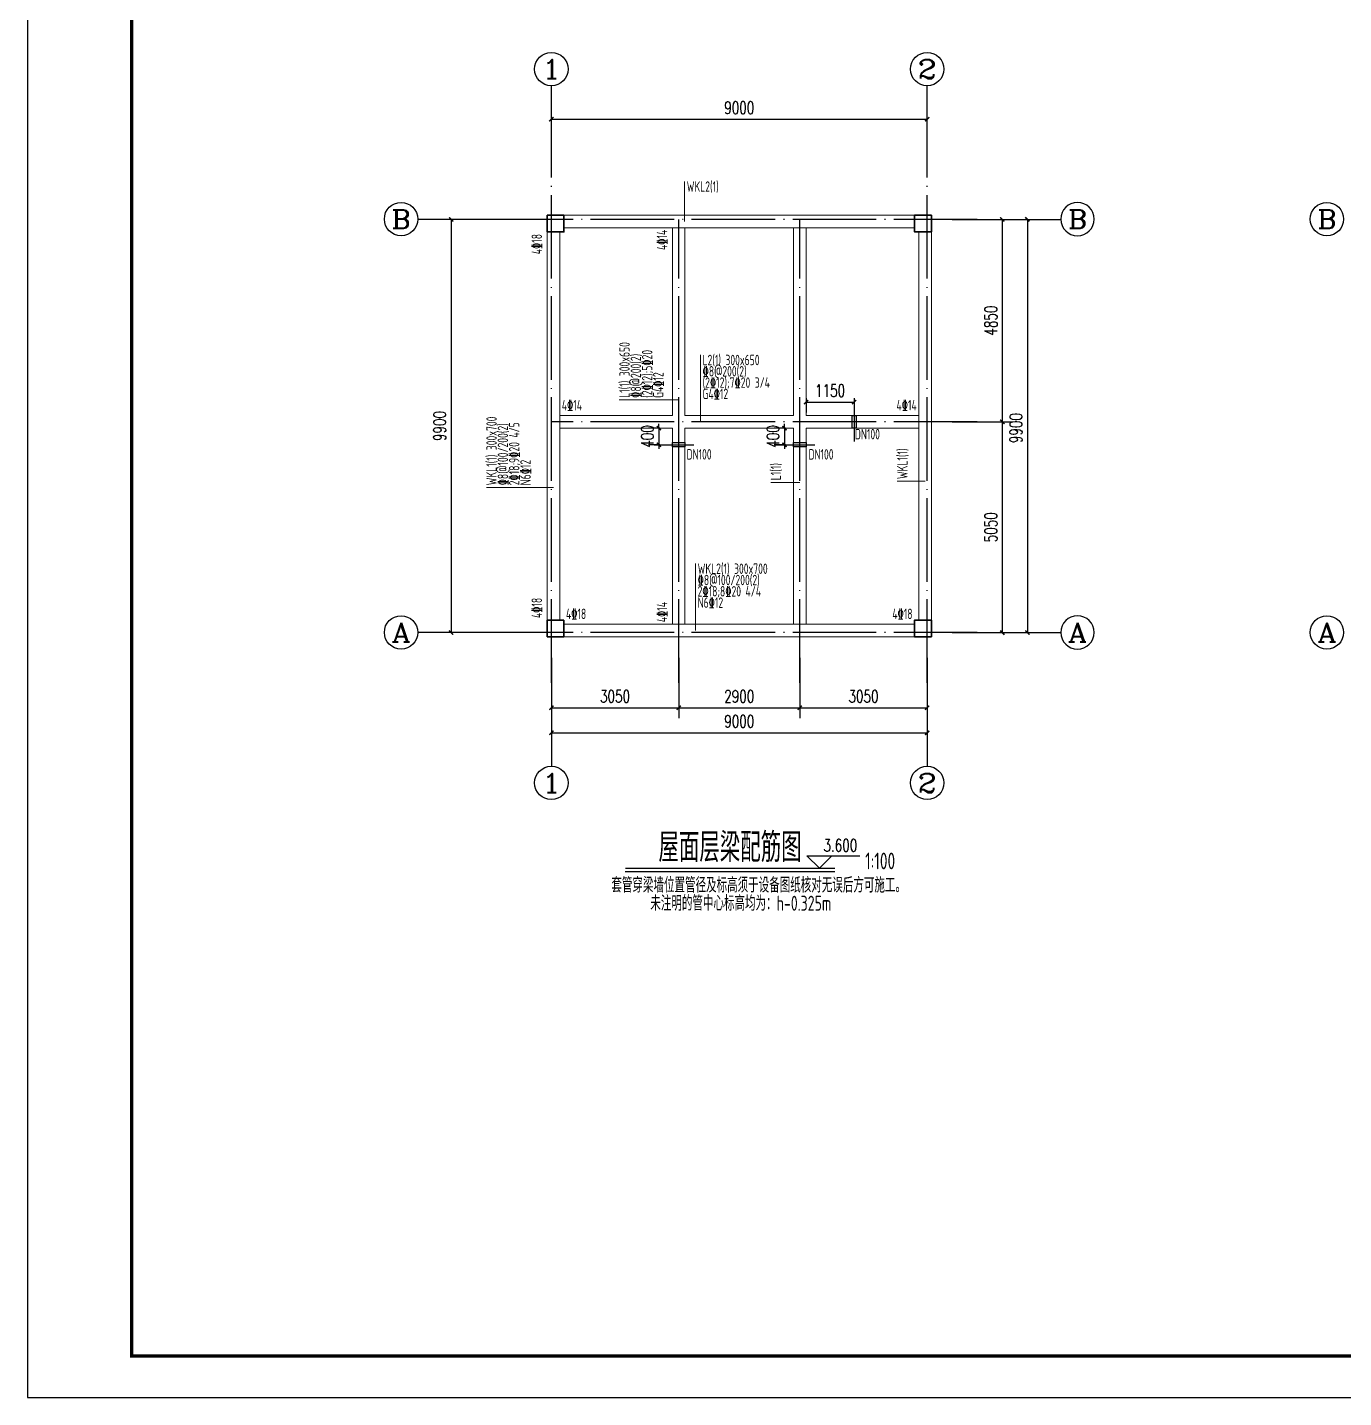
# Model space of a CAD drawing. Header units: millimetres. Extents: x -200227 to -56397, y -1079909 to -961109.
# Drawn here: x -179227 to -147708, y -1079909 to -1047085 of the extents above; entities that cross this region are included whole.
import ezdxf
from ezdxf.enums import TextEntityAlignment as Align

# ---------------------------------------------------------------- set-up
doc = ezdxf.new("R2010")
doc.units = ezdxf.units.MM
doc.header["$LTSCALE"] = 1000
doc.linetypes.add('DOTE', pattern=[2.42, 2, -0.2, 0.02, -0.2])
doc.linetypes.add('虚线', pattern=[500, 300, -200])
for name, color, linetype in [('AXIS', 3, 'Continuous'), ('AXIS_TEXT', 7, 'Continuous'), ('DIM', 3, 'Continuous'), ('DIM_ELEV', 3, 'Continuous'), ('DOTE', 8, 'DOTE'), ('dsptext_beam', 7, 'Continuous'), ('PUB_TEXT', 7, 'Continuous'), ('TEXT', 7, 'Continuous'), ('图框线', 7, 'Continuous'), ('文字', 255, 'Continuous')]:
    doc.layers.add(name, color=color, linetype=linetype)
for name, color, linetype, lineweight in [('梁原位标注', 7, 'Continuous', 18), ('梁名称编号', 2, 'Continuous', 18), ('梁标注引线', 2, 'Continuous', 18), ('梁集中标注', 2, 'Continuous', 18), ('砼柱', 2, 'Continuous', 35), ('砼梁', 4, 'Continuous', 18), ('砼梁虚线', 4, '虚线', 18)]:
    doc.layers.add(name, color=color, linetype=linetype, lineweight=lineweight)
doc.styles.add('_TCH_AXIS', font='COMPLEX', dxfattribs={"bigfont": 'GBCBIG'})
doc.styles.add('_TCH_DIM', font='SIMPLEX', dxfattribs={"bigfont": 'GBCBIG'})
doc.styles.add('_TCH_DIM_T3', font='SIMPLEX', dxfattribs={"width": 0.705882, "bigfont": 'GBCBIG'})
doc.styles.add('COMPLEX', font='complex.shx', dxfattribs={"bigfont": 'gbcbig.shx'})
doc.styles.add('HZTXT_50', font='tssdeng2.shx', dxfattribs={"width": 0.7, "bigfont": 'hztxt.shx'})
doc.styles.add('TSSD_Dimension', font='tssdeng.shx', dxfattribs={"width": 0.7, "bigfont": 'hztxt.shx'})
doc.styles.add('样式 1', font='yjkeng.shx', dxfattribs={"width": 0.7, "height": 250, "bigfont": 'yjkchn.shx'})
doc.dimstyles.new('_TCH_ARCH&&100', dxfattribs={"dimtxt": 297.5, "dimasz": 100, "dimexe": 250, "dimexo": 300, "dimgap": 126.25, "dimtad": 1, "dimdec": 0, "dimzin": 0, "dimdsep": 46, "dimtxsty": '_TCH_DIM_T3', "dimblk": 'ARCHTICK', "dimcen": 0.09, "dimclrt": 7, "dimazin": 2, "dimtfac": 1, "dimtdec": 0, "dimtix": 1, "dimtmove": 2, "dimatfit": 3, "dimfxl": 1, "dimtolj": 1, "dimtzin": 0, "dimarcsym": 0})

# ---------------------------------------------------------------- blocks, each defined once
blk = doc.blocks.new('_AXISO')
blk.add_circle((0, 0), 0.5)
at = {"color": 7, "style": 'COMPLEX', "width": 1.041667}
blk.add_attdef('A', text='', height=0.56, dxfattribs=at).set_placement((-0.25, -0.28), (0.25, -0.28), align=Align.FIT)
blk = doc.blocks.new('_ArchTick')
at = {"color": 0, "const_width": 0.35}
blk.add_lwpolyline([(-0.5, -0.5), (0.5, 0.5)], dxfattribs=at)
blk = doc.blocks.new('*D106')
at = {"layer": 'AXIS', "color": 0, "lineweight": -2, "transparency": 16777216}
for p, q in [((-166680, -1050484), (-166680, -1049034)), ((-157680, -1050484), (-157680, -1049034)), ((-166680, -1049284), (-157680, -1049284))]:
    blk.add_line(p, q, dxfattribs=at)
at = {"layer": 'Defpoints', "color": 0, "transparency": 16777216}
for p in [(-157680, -1049284), (-166680, -1050784), (-157680, -1050784)]:
    blk.add_point(p, dxfattribs=at)
at = {"layer": 'AXIS', "color": 0, "lineweight": -2, "transparency": 16777216, "xscale": 100, "yscale": 100, "zscale": 100, "rotation": 180}
blk.add_blockref('_ArchTick', (-166680, -1049284), dxfattribs=at)
at = {"layer": 'AXIS', "color": 0, "lineweight": -2, "transparency": 16777216, "xscale": 100, "yscale": 100, "zscale": 100}
blk.add_blockref('_ArchTick', (-157680, -1049284), dxfattribs=at)
at = {"layer": 'AXIS', "color": 7, "transparency": 16777216, "insert": (-162180, -1049009), "char_height": 297.5, "attachment_point": 5, "style": '_TCH_DIM_T3'}
blk.add_mtext('\\A1;9000', dxfattribs=at)
blk = doc.blocks.new('*D107')
at = {"layer": 'AXIS', "color": 0, "lineweight": -2, "transparency": 16777216}
for p, q in [((-166680, -1062784), (-166680, -1064234)), ((-157680, -1062784), (-157680, -1064234)), ((-166680, -1063984), (-157680, -1063984))]:
    blk.add_line(p, q, dxfattribs=at)
at = {"layer": 'Defpoints', "color": 0, "transparency": 16777216}
for p in [(-166680, -1062484), (-157680, -1062484), (-157680, -1063984)]:
    blk.add_point(p, dxfattribs=at)
at = {"layer": 'AXIS', "color": 0, "lineweight": -2, "transparency": 16777216, "xscale": 100, "yscale": 100, "zscale": 100, "rotation": 180}
blk.add_blockref('_ArchTick', (-166680, -1063984), dxfattribs=at)
at = {"layer": 'AXIS', "color": 0, "lineweight": -2, "transparency": 16777216, "xscale": 100, "yscale": 100, "zscale": 100}
blk.add_blockref('_ArchTick', (-157680, -1063984), dxfattribs=at)
at = {"layer": 'AXIS', "color": 7, "transparency": 16777216, "insert": (-162180, -1063709), "char_height": 297.5, "attachment_point": 5, "style": '_TCH_DIM_T3'}
blk.add_mtext('\\A1;9000', dxfattribs=at)
blk = doc.blocks.new('*D108')
at = {"layer": 'AXIS', "color": 0, "lineweight": -2, "transparency": 16777216}
for p, q in [((-167880, -1051684), (-169330, -1051684)), ((-169080, -1051684), (-169080, -1061584)), ((-167880, -1061584), (-169330, -1061584))]:
    blk.add_line(p, q, dxfattribs=at)
at = {"layer": 'Defpoints', "color": 0, "transparency": 16777216}
for p in [(-167580, -1051684), (-169080, -1061584), (-167580, -1061584)]:
    blk.add_point(p, dxfattribs=at)
at = {"layer": 'AXIS', "color": 0, "lineweight": -2, "transparency": 16777216, "xscale": 100, "yscale": 100, "zscale": 100}
for p, rotation in [((-169080, -1051684), 90), ((-169080, -1061584), 270)]:
    blk.add_blockref('_ArchTick', p, dxfattribs=dict(at, rotation=rotation))
at = {"layer": 'AXIS', "color": 7, "transparency": 16777216, "insert": (-169355, -1056634), "char_height": 297.5, "attachment_point": 5, "rotation": 90, "style": '_TCH_DIM_T3'}
blk.add_mtext('\\A1;9900', dxfattribs=at)
blk = doc.blocks.new('*D109')
at = {"layer": 'AXIS', "color": 0, "lineweight": -2, "transparency": 16777216}
for p, q in [((-156480, -1051684), (-155030, -1051684)), ((-155280, -1051684), (-155280, -1061584)), ((-156480, -1061584), (-155030, -1061584))]:
    blk.add_line(p, q, dxfattribs=at)
at = {"layer": 'Defpoints', "color": 0, "transparency": 16777216}
for p in [(-156780, -1051684), (-156780, -1061584), (-155280, -1061584)]:
    blk.add_point(p, dxfattribs=at)
at = {"layer": 'AXIS', "color": 0, "lineweight": -2, "transparency": 16777216, "xscale": 100, "yscale": 100, "zscale": 100}
for p, rotation in [((-155280, -1051684), 90), ((-155280, -1061584), 270)]:
    blk.add_blockref('_ArchTick', p, dxfattribs=dict(at, rotation=rotation))
at = {"layer": 'AXIS', "color": 7, "transparency": 16777216, "insert": (-155555, -1056684), "char_height": 297.5, "attachment_point": 5, "rotation": 90, "style": '_TCH_DIM_T3'}
blk.add_mtext('\\A1;9900', dxfattribs=at)
blk = doc.blocks.new('*D110')
at = {"layer": 'AXIS', "color": 0, "lineweight": -2, "transparency": 16777216}
for p, q in [((-166680, -1062184), (-166680, -1063634)), ((-163630, -1062184), (-163630, -1063634)), ((-166680, -1063384), (-163630, -1063384))]:
    blk.add_line(p, q, dxfattribs=at)
at = {"layer": 'Defpoints', "color": 0, "transparency": 16777216}
for p in [(-166680, -1061884), (-163630, -1061884), (-163630, -1063384)]:
    blk.add_point(p, dxfattribs=at)
at = {"layer": 'AXIS', "color": 0, "lineweight": -2, "transparency": 16777216, "xscale": 100, "yscale": 100, "zscale": 100, "rotation": 180}
blk.add_blockref('_ArchTick', (-166680, -1063384), dxfattribs=at)
at = {"layer": 'AXIS', "color": 0, "lineweight": -2, "transparency": 16777216, "xscale": 100, "yscale": 100, "zscale": 100}
blk.add_blockref('_ArchTick', (-163630, -1063384), dxfattribs=at)
at = {"layer": 'AXIS', "color": 7, "transparency": 16777216, "insert": (-165155, -1063109), "char_height": 297.5, "attachment_point": 5, "style": '_TCH_DIM_T3'}
blk.add_mtext('\\A1;3050', dxfattribs=at)
blk = doc.blocks.new('*D111')
at = {"layer": 'AXIS', "color": 0, "lineweight": -2, "transparency": 16777216}
for p, q in [((-163630, -1062184), (-163630, -1063634)), ((-160730, -1062184), (-160730, -1063634)), ((-163630, -1063384), (-160730, -1063384))]:
    blk.add_line(p, q, dxfattribs=at)
at = {"layer": 'Defpoints', "color": 0, "transparency": 16777216}
for p in [(-163630, -1061884), (-160730, -1061884), (-160730, -1063384)]:
    blk.add_point(p, dxfattribs=at)
at = {"layer": 'AXIS', "color": 0, "lineweight": -2, "transparency": 16777216, "xscale": 100, "yscale": 100, "zscale": 100, "rotation": 180}
blk.add_blockref('_ArchTick', (-163630, -1063384), dxfattribs=at)
at = {"layer": 'AXIS', "color": 0, "lineweight": -2, "transparency": 16777216, "xscale": 100, "yscale": 100, "zscale": 100}
blk.add_blockref('_ArchTick', (-160730, -1063384), dxfattribs=at)
at = {"layer": 'AXIS', "color": 7, "transparency": 16777216, "insert": (-162180, -1063109), "char_height": 297.5, "attachment_point": 5, "style": '_TCH_DIM_T3'}
blk.add_mtext('\\A1;2900', dxfattribs=at)
blk = doc.blocks.new('*D112')
at = {"layer": 'AXIS', "color": 0, "lineweight": -2, "transparency": 16777216}
for p, q in [((-160730, -1062184), (-160730, -1063634)), ((-157680, -1062184), (-157680, -1063634)), ((-160730, -1063384), (-157680, -1063384))]:
    blk.add_line(p, q, dxfattribs=at)
at = {"layer": 'Defpoints', "color": 0, "transparency": 16777216}
for p in [(-160730, -1061884), (-157680, -1061884), (-157680, -1063384)]:
    blk.add_point(p, dxfattribs=at)
at = {"layer": 'AXIS', "color": 0, "lineweight": -2, "transparency": 16777216, "xscale": 100, "yscale": 100, "zscale": 100, "rotation": 180}
blk.add_blockref('_ArchTick', (-160730, -1063384), dxfattribs=at)
at = {"layer": 'AXIS', "color": 0, "lineweight": -2, "transparency": 16777216, "xscale": 100, "yscale": 100, "zscale": 100}
blk.add_blockref('_ArchTick', (-157680, -1063384), dxfattribs=at)
at = {"layer": 'AXIS', "color": 7, "transparency": 16777216, "insert": (-159205, -1063109), "char_height": 297.5, "attachment_point": 5, "style": '_TCH_DIM_T3'}
blk.add_mtext('\\A1;3050', dxfattribs=at)
blk = doc.blocks.new('*D113')
at = {"layer": 'AXIS', "color": 0, "lineweight": -2, "transparency": 16777216}
for p, q in [((-157080, -1051684), (-155630, -1051684)), ((-155880, -1051684), (-155880, -1056534)), ((-157080, -1056534), (-155630, -1056534))]:
    blk.add_line(p, q, dxfattribs=at)
at = {"layer": 'Defpoints', "color": 0, "transparency": 16777216}
for p in [(-157380, -1051684), (-157380, -1056534), (-155880, -1056534)]:
    blk.add_point(p, dxfattribs=at)
at = {"layer": 'AXIS', "color": 0, "lineweight": -2, "transparency": 16777216, "xscale": 100, "yscale": 100, "zscale": 100}
for p, rotation in [((-155880, -1051684), 90), ((-155880, -1056534), 270)]:
    blk.add_blockref('_ArchTick', p, dxfattribs=dict(at, rotation=rotation))
at = {"layer": 'AXIS', "color": 7, "transparency": 16777216, "insert": (-156155, -1054109), "char_height": 297.5, "attachment_point": 5, "rotation": 90, "style": '_TCH_DIM_T3'}
blk.add_mtext('\\A1;4850', dxfattribs=at)
blk = doc.blocks.new('*D114')
at = {"layer": 'AXIS', "color": 0, "lineweight": -2, "transparency": 16777216}
for p, q in [((-157080, -1056534), (-155630, -1056534)), ((-155880, -1056534), (-155880, -1061584)), ((-157080, -1061584), (-155630, -1061584))]:
    blk.add_line(p, q, dxfattribs=at)
at = {"layer": 'Defpoints', "color": 0, "transparency": 16777216}
for p in [(-157380, -1056534), (-157380, -1061584), (-155880, -1061584)]:
    blk.add_point(p, dxfattribs=at)
at = {"layer": 'AXIS', "color": 0, "lineweight": -2, "transparency": 16777216, "xscale": 100, "yscale": 100, "zscale": 100}
for p, rotation in [((-155880, -1056534), 90), ((-155880, -1061584), 270)]:
    blk.add_blockref('_ArchTick', p, dxfattribs=dict(at, rotation=rotation))
at = {"layer": 'AXIS', "color": 7, "transparency": 16777216, "insert": (-156155, -1059059), "char_height": 297.5, "attachment_point": 5, "rotation": 90, "style": '_TCH_DIM_T3'}
blk.add_mtext('\\A1;5050', dxfattribs=at)
blk = doc.blocks.new('图框1')
at = {"layer": '图框线'}
blk.add_lwpolyline([(444470, -85144), (528570, -85144), (528570, -25744), (444470, -25744)], close=True, dxfattribs=at)
at = {"layer": '图框线', "const_width": 80}
blk.add_lwpolyline([(446970, -84144), (527570, -84144), (527570, -26744), (446970, -26744)], close=True, dxfattribs=at)
blk.add_lwpolyline([(446970, -84144), (527570, -84144), (527570, -26744), (446970, -26744)], close=True, dxfattribs=at)
blk = doc.blocks.new('*D89')
at = {"layer": 'AXIS', "color": 0, "lineweight": -2, "transparency": 16777216}
for p, q in [((-164104, -1056684), (-164104, -1056584)), ((-164080, -1056684), (-164354, -1056684)), ((-164104, -1056684), (-164104, -1057084)), ((-164080, -1057084), (-164354, -1057084)), ((-164104, -1057084), (-164104, -1057184))]:
    blk.add_line(p, q, dxfattribs=at)
at = {"layer": 'Defpoints', "color": 0, "transparency": 16777216}
for p in [(-163780, -1056684), (-164104, -1057084), (-163780, -1057084)]:
    blk.add_point(p, dxfattribs=at)
at = {"layer": 'AXIS', "color": 0, "lineweight": -2, "transparency": 16777216, "xscale": 100, "yscale": 100, "zscale": 100}
for p, rotation in [((-164104, -1056684), 270), ((-164104, -1057084), 90)]:
    blk.add_blockref('_ArchTick', p, dxfattribs=dict(at, rotation=rotation))
at = {"layer": 'AXIS', "color": 7, "transparency": 16777216, "insert": (-164379, -1056884), "char_height": 297.5, "attachment_point": 5, "rotation": 90, "style": '_TCH_DIM_T3'}
blk.add_mtext('\\A1;400', dxfattribs=at)
blk = doc.blocks.new('*D90')
at = {"layer": 'AXIS', "color": 0, "lineweight": -2, "transparency": 16777216}
for p, q in [((-160580, -1055968), (-160580, -1056311)), ((-160580, -1056061), (-159430, -1056061)), ((-159430, -1055968), (-159430, -1056311))]:
    blk.add_line(p, q, dxfattribs=at)
at = {"layer": 'Defpoints', "color": 0, "transparency": 16777216}
for p in [(-160580, -1055668), (-159430, -1055668), (-159430, -1056061)]:
    blk.add_point(p, dxfattribs=at)
at = {"layer": 'AXIS', "color": 0, "lineweight": -2, "transparency": 16777216, "xscale": 100, "yscale": 100, "zscale": 100, "rotation": 180}
blk.add_blockref('_ArchTick', (-160580, -1056061), dxfattribs=at)
at = {"layer": 'AXIS', "color": 0, "lineweight": -2, "transparency": 16777216, "xscale": 100, "yscale": 100, "zscale": 100}
blk.add_blockref('_ArchTick', (-159430, -1056061), dxfattribs=at)
at = {"layer": 'AXIS', "color": 7, "transparency": 16777216, "insert": (-160005, -1055786), "char_height": 297.5, "attachment_point": 5, "style": '_TCH_DIM_T3'}
blk.add_mtext('\\A1;1150', dxfattribs=at)
blk = doc.blocks.new('*D91')
at = {"layer": 'AXIS', "color": 0, "lineweight": -2, "transparency": 16777216}
for p, q in [((-161098, -1056684), (-161098, -1056584)), ((-161074, -1056684), (-161348, -1056684)), ((-161098, -1056684), (-161098, -1057084)), ((-161074, -1057084), (-161348, -1057084)), ((-161098, -1057084), (-161098, -1057184))]:
    blk.add_line(p, q, dxfattribs=at)
at = {"layer": 'Defpoints', "color": 0, "transparency": 16777216}
for p in [(-160774, -1056684), (-161098, -1057084), (-160774, -1057084)]:
    blk.add_point(p, dxfattribs=at)
at = {"layer": 'AXIS', "color": 0, "lineweight": -2, "transparency": 16777216, "xscale": 100, "yscale": 100, "zscale": 100}
for p, rotation in [((-161098, -1056684), 270), ((-161098, -1057084), 90)]:
    blk.add_blockref('_ArchTick', p, dxfattribs=dict(at, rotation=rotation))
at = {"layer": 'AXIS', "color": 7, "transparency": 16777216, "insert": (-161373, -1056884), "char_height": 297.5, "attachment_point": 5, "rotation": 90, "style": '_TCH_DIM_T3'}
blk.add_mtext('\\A1;400', dxfattribs=at)

msp = doc.modelspace()

# ---------------------------------------------------------------- linework, layer by layer
at = {"layer": 'AXIS'}
for p, q in [((-166679.9, -1049883.9), (-166679.9, -1048483.9)), ((-157679.9, -1049883.9), (-157679.9, -1048483.9)), ((-168479.8, -1051683.9), (-169879.8, -1051683.9)), ((-155880.1, -1051683.9), (-154480.1, -1051683.9)), ((-168479.8, -1061583.9), (-169879.8, -1061583.9)), ((-155880.1, -1061583.9), (-154480.1, -1061583.9)), ((-166679.9, -1063383.9), (-166679.9, -1064783.9)), ((-157679.9, -1063383.9), (-157679.9, -1064783.9))]:
    msp.add_line(p, q, dxfattribs=at)
at = {"layer": 'DIM', "linetype": 'Continuous'}
msp.add_line((-164911.6, -1067308.7), (-159890.1, -1067308.7), dxfattribs=at)
at = {"layer": 'DIM', "linetype": 'Continuous', "const_width": 35}
msp.add_lwpolyline([(-164911.6, -1067228.7), (-159890.1, -1067228.7)], dxfattribs=at)
at = {"layer": 'DIM_ELEV'}
for p, q in [((-160259.3, -1067228.7), (-160559.3, -1066928.7)), ((-160559.3, -1066928.7), (-159293.3, -1066928.7)), ((-160259.3, -1067228.7), (-159959.3, -1066928.7))]:
    msp.add_line(p, q, dxfattribs=at)
at = {"layer": 'DOTE', "color": 253, "linetype": 'DOTE'}
for p, q in [((-166679.9, -1062783.9), (-166679.9, -1050483.9)), ((-157679.9, -1062783.9), (-157679.9, -1050483.9)), ((-156479.9, -1051683.9), (-167879.8, -1051683.9)), ((-163629.9, -1062783.9), (-163629.9, -1051683.9)), ((-160729.9, -1062783.9), (-160729.9, -1051683.9)), ((-156479.9, -1056533.9), (-166679.9, -1056533.9)), ((-156479.9, -1061583.9), (-167879.8, -1061583.9))]:
    msp.add_line(p, q, dxfattribs=at)
at = {"layer": 'dsptext_beam'}
for p, q in [((-159429.9, -1056059), (-159429.9, -1057008.7)), ((-164216.9, -1057083.9), (-163267.1, -1057083.9)), ((-161316.9, -1057083.9), (-160367.1, -1057083.9))]:
    msp.add_line(p, q, dxfattribs=at)
for points in [[(-159379.8, -1056383.8), (-159379.8, -1056683.8), (-159480.1, -1056683.8), (-159480.1, -1056383.8)], [(-163779.8, -1057031.9), (-163479.8, -1057031.9), (-163479.8, -1057132.3), (-163779.8, -1057132.3)], [(-160879.8, -1057031.9), (-160579.8, -1057031.9), (-160579.8, -1057132.3), (-160879.8, -1057132.3)]]:
    msp.add_lwpolyline(points, close=True, dxfattribs=at)
at = {"layer": '梁标注引线', "color": 6, "lineweight": 18}
for p, q in [((-163488.4, -1051733.9), (-163488.4, -1050772.6)), ((-166629.8, -1058105.2), (-168236.5, -1058105.2)), ((-157729.8, -1057955.3), (-158399, -1057955.3)), ((-163227.1, -1061533.9), (-163227.1, -1059927.1))]:
    msp.add_line(p, q, dxfattribs=at)
at = {"layer": '梁标注引线', "color": 3, "lineweight": 18}
for p, q in [((-163109.3, -1056533.9), (-163109.3, -1054927.1)), ((-163629.8, -1056008.9), (-165052.2, -1056008.9)), ((-160729.8, -1057983.9), (-161427.8, -1057983.9))]:
    msp.add_line(p, q, dxfattribs=at)
at = {"layer": '砼柱', "lineweight": 35}
for points in [[(-166379.8, -1051583.9), (-166779.8, -1051583.9), (-166779.8, -1051983.9), (-166379.8, -1051983.9)], [(-157579.8, -1051583.9), (-157979.8, -1051583.9), (-157979.8, -1051983.9), (-157579.8, -1051983.9)], [(-166379.8, -1061283.9), (-166779.8, -1061283.9), (-166779.8, -1061683.9), (-166379.8, -1061683.9)], [(-157579.8, -1061283.9), (-157979.8, -1061283.9), (-157979.8, -1061683.9), (-157579.8, -1061683.9)]]:
    msp.add_lwpolyline(points, close=True, dxfattribs=at)
at = {"layer": '砼梁', "lineweight": 18}
for p, q in [((-163679.8, -1051583.9), (-166379.8, -1051583.9)), ((-160679.8, -1051583.9), (-163679.8, -1051583.9)), ((-157979.8, -1051583.9), (-160679.8, -1051583.9)), ((-166779.8, -1051983.9), (-166779.8, -1056533.9)), ((-157579.8, -1056533.9), (-157579.8, -1051983.9)), ((-166779.8, -1056533.9), (-166779.8, -1061283.9)), ((-157579.8, -1061283.9), (-157579.8, -1056533.9)), ((-166379.8, -1061683.9), (-163679.8, -1061683.9)), ((-163679.8, -1061683.9), (-160679.8, -1061683.9)), ((-160679.8, -1061683.9), (-157979.8, -1061683.9))]:
    msp.add_line(p, q, dxfattribs=at)
at = {"layer": '砼梁虚线', "lineweight": 18}
for p, q in [((-166479.8, -1056533.8), (-166479.8, -1051983.9)), ((-166379.8, -1051883.9), (-163679.8, -1051883.9)), ((-163779.8, -1051883.9), (-163779.8, -1056383.9)), ((-163679.7, -1051883.9), (-160679.8, -1051883.9)), ((-163479.8, -1056383.9), (-163479.8, -1051883.9)), ((-160879.8, -1051883.9), (-160879.8, -1056383.9)), ((-160679.7, -1051883.9), (-157979.8, -1051883.9)), ((-160579.8, -1056383.9), (-160579.8, -1051883.9)), ((-157879.8, -1051983.9), (-157879.8, -1056533.8)), ((-163779.8, -1056383.9), (-166479.8, -1056383.9)), ((-166479.8, -1061283.9), (-166479.8, -1056533.9)), ((-160879.8, -1056383.9), (-163479.8, -1056383.9)), ((-157879.8, -1056383.9), (-160579.8, -1056383.9)), ((-157879.8, -1056533.9), (-157879.8, -1061283.9)), ((-166479.8, -1056683.9), (-163779.8, -1056683.9)), ((-163779.8, -1056683.9), (-163779.8, -1061383.9)), ((-163479.8, -1056683.9), (-160879.8, -1056683.9)), ((-163479.8, -1061383.9), (-163479.8, -1056683.9)), ((-160879.8, -1056683.9), (-160879.8, -1061383.9)), ((-160579.8, -1056683.9), (-157879.8, -1056683.9)), ((-160579.8, -1061383.9), (-160579.8, -1056683.9)), ((-163679.8, -1061383.9), (-166379.8, -1061383.9)), ((-160679.8, -1061383.9), (-163679.7, -1061383.9)), ((-157979.8, -1061383.9), (-160679.7, -1061383.9))]:
    msp.add_line(p, q, dxfattribs=at)

# ---------------------------------------------------------------- block references
msp.add_blockref('图框1', (-623697, -994764.8))
at = {"layer": 'AXIS'}
ref = msp.add_blockref('_AXISO', (-166679.9, -1048083.9), dxfattribs=dict(at, xscale=800, yscale=800, zscale=800))
ref.add_attrib('A', '1', dxfattribs={"layer": 'AXIS_TEXT', "height": 452.5, "style": '_TCH_AXIS', "width": 2.333333}).set_placement((-166906.2, -1048310.1), (-166453.6, -1048310.1), align=Align.FIT)
ref = msp.add_blockref('_AXISO', (-157679.9, -1048083.9), dxfattribs=dict(at, xscale=800, yscale=800, zscale=800))
ref.add_attrib('A', '2', dxfattribs={"layer": 'AXIS_TEXT', "height": 452.5, "style": '_TCH_AXIS', "width": 1.5}).set_placement((-157906.2, -1048310.1), (-157453.6, -1048310.1), align=Align.FIT)
ref = msp.add_blockref('_AXISO', (-170279.8, -1051678.2), dxfattribs=dict(at, xscale=800, yscale=800, zscale=800))
ref.add_attrib('A', 'B', dxfattribs={"layer": 'AXIS_TEXT', "height": 452.5, "style": '_TCH_AXIS', "width": 1.235294}).set_placement((-170506.1, -1051904.5), (-170053.5, -1051904.5), align=Align.FIT)
ref = msp.add_blockref('_AXISO', (-154080, -1051678.2), dxfattribs=dict(at, xscale=-800, yscale=800, zscale=800))
ref.add_attrib('A', 'B', dxfattribs={"layer": 'AXIS_TEXT', "height": 452.5, "style": '_TCH_AXIS', "width": 1.235294}).set_placement((-154306.3, -1051904.5), (-153853.8, -1051904.5), align=Align.FIT)
ref = msp.add_blockref('_AXISO', (-148107.6, -1051678.2), dxfattribs=dict(at, xscale=800, yscale=800, zscale=800))
ref.add_attrib('A', 'B', dxfattribs={"layer": 'AXIS_TEXT', "height": 452.5, "style": '_TCH_AXIS', "width": 1.235294}).set_placement((-148333.9, -1051904.5), (-147881.4, -1051904.5), align=Align.FIT)
ref = msp.add_blockref('_AXISO', (-170279.8, -1061578.2), dxfattribs=dict(at, xscale=800, yscale=800, zscale=800))
ref.add_attrib('A', 'A', dxfattribs={"layer": 'AXIS_TEXT', "height": 452.5, "style": '_TCH_AXIS', "width": 1.166667}).set_placement((-170506.1, -1061804.5), (-170053.5, -1061804.5), align=Align.FIT)
ref = msp.add_blockref('_AXISO', (-154080, -1061578.2), dxfattribs=dict(at, xscale=-800, yscale=800, zscale=800))
ref.add_attrib('A', 'A', dxfattribs={"layer": 'AXIS_TEXT', "height": 452.5, "style": '_TCH_AXIS', "width": 1.166667}).set_placement((-154306.3, -1061804.5), (-153853.8, -1061804.5), align=Align.FIT)
ref = msp.add_blockref('_AXISO', (-148107.6, -1061578.2), dxfattribs=dict(at, xscale=800, yscale=800, zscale=800))
ref.add_attrib('A', 'A', dxfattribs={"layer": 'AXIS_TEXT', "height": 452.5, "style": '_TCH_AXIS', "width": 1.166667}).set_placement((-148333.9, -1061804.5), (-147881.4, -1061804.5), align=Align.FIT)
ref = msp.add_blockref('_AXISO', (-166679.9, -1065183.9), dxfattribs=dict(at, xscale=800, yscale=800, zscale=800))
ref.add_attrib('A', '1', dxfattribs={"layer": 'AXIS_TEXT', "height": 452.5, "style": '_TCH_AXIS', "width": 2.333333}).set_placement((-166906.2, -1065410.1), (-166453.6, -1065410.1), align=Align.FIT)
ref = msp.add_blockref('_AXISO', (-157679.9, -1065183.9), dxfattribs=dict(at, xscale=800, yscale=800, zscale=800))
ref.add_attrib('A', '2', dxfattribs={"layer": 'AXIS_TEXT', "height": 452.5, "style": '_TCH_AXIS', "width": 1.5}).set_placement((-157906.2, -1065410.1), (-157453.6, -1065410.1), align=Align.FIT)

# ---------------------------------------------------------------- texts
at = {"layer": 'PUB_TEXT', "style": '_TCH_DIM', "width": 0.705882}
msp.add_text('3.600', height=297.5, dxfattribs=at).set_placement((-160163.3, -1066828.6))
at = {"layer": 'TEXT', "style": 'HZTXT_50', "width": 0.7}
msp.add_text('屋面层梁配筋图', height=700, dxfattribs=at).set_placement((-162400.8, -1067078.7), align=Align.CENTER)
msp.add_text('1:100', height=400, dxfattribs=at).set_placement((-159166.8, -1067253.6))
at = {"layer": '文字', "color": 7, "style": 'TSSD_Dimension', "width": 0.7}
for s, p in [('套管穿梁墙位置管径及标高须于设备图纸核对无误后方可施工。', (-165243.2, -1067810.8)), ('未注明的管中心标高均为：h-0.325m', (-164309.9, -1068246.1))]:
    msp.add_text(s, height=360, dxfattribs=at).set_placement(p)
at = {"layer": '梁原位标注', "style": '样式 1', "width": 0.7}
for s, p in [('4\x8414', (-163829.8, -1051933.9)), ('4\x8418', (-166829.8, -1052033.9))]:
    msp.add_text(s, height=250, rotation=90, dxfattribs=at).set_placement(p, align=Align.BOTTOM_RIGHT)
for s, p in [('4\x8414', (-166429.8, -1056333.9)), ('4\x8418', (-166329.8, -1061333.9))]:
    msp.add_text(s, height=250, dxfattribs=at).set_placement(p, align=Align.BOTTOM_LEFT)
for s, p in [('4\x8414', (-157929.8, -1056333.9)), ('4\x8418', (-158029.8, -1061333.9))]:
    msp.add_text(s, height=250, dxfattribs=at).set_placement(p, align=Align.BOTTOM_RIGHT)
for s, p in [('4\x8418', (-166829.8, -1061233.9)), ('4\x8414', (-163829.8, -1061333.9))]:
    msp.add_text(s, height=250, rotation=90, dxfattribs=at).set_placement(p, align=Align.BOTTOM_LEFT)
at = {"layer": '梁名称编号', "color": 6, "style": '样式 1', "width": 0.7}
for s, p in [('WKL2(1) ', (-163438.4, -1050772.6)), ('WKL2(1) 300x700', (-163177.1, -1059927.1))]:
    msp.add_text(s, height=250, dxfattribs=at).set_placement(p, align=Align.TOP_LEFT)
at = {"layer": '梁名称编号', "color": 3, "style": '样式 1', "width": 0.7}
for s, p in [('L1(1) 300x650', (-165052.2, -1055958.9)), ('L1(1)', (-161427.8, -1057933.9))]:
    msp.add_text(s, height=250, rotation=90, dxfattribs=at).set_placement(p, align=Align.TOP_LEFT)
msp.add_text('L2(1) 300x650', height=250, dxfattribs=at).set_placement((-163059.3, -1054927.1), align=Align.TOP_LEFT)
at = {"layer": '梁名称编号', "color": 6, "style": '样式 1', "width": 0.7}
for s, p in [('WKL1(1) 300x700', (-168236.5, -1058055.2)), ('WKL1(1)', (-158399, -1057905.3))]:
    msp.add_text(s, height=250, rotation=90, dxfattribs=at).set_placement(p, align=Align.TOP_LEFT)
at = {"layer": '梁集中标注', "color": 3, "style": '样式 1', "width": 0.7}
for s, p in [('\x848@200(2)', (-164781.4, -1055958.9)), ('(2\x8412);5\x8420', (-164510.5, -1055958.9)), ('G4\x8412', (-164244, -1055961.3))]:
    msp.add_text(s, height=250, rotation=90, dxfattribs=at).set_placement(p, align=Align.TOP_LEFT)
for s, p in [('\x848@200(2)', (-163059.3, -1055198)), ('(2\x8412);7\x8420 3/4', (-163059.3, -1055468.8)), ('G4\x8412', (-163059.3, -1055739.6)), ('DN100', (-159409.9, -1056703.6)), ('DN100', (-163442.3, -1057187.9)), ('DN100', (-160521.8, -1057187.9))]:
    msp.add_text(s, height=250, dxfattribs=at).set_placement(p, align=Align.TOP_LEFT)
at = {"layer": '梁集中标注', "color": 6, "style": '样式 1', "width": 0.7}
for s, p in [('\x848@100/200(2)', (-167965.7, -1058055.2)), ('2\x8418;9\x8420 4/5', (-167694.8, -1058055.2)), ('N6\x8412', (-167424, -1058055.2))]:
    msp.add_text(s, height=250, rotation=90, dxfattribs=at).set_placement(p, align=Align.TOP_LEFT)
for s, p in [('\x848@100/200(2)', (-163177.1, -1060198)), ('2\x8418;8\x8420 4/4', (-163177.1, -1060468.8)), ('N6\x8412', (-163177.1, -1060739.6))]:
    msp.add_text(s, height=250, dxfattribs=at).set_placement(p, align=Align.TOP_LEFT)

# ---------------------------------------------------------------- dimensions: what is measured, and where the dimension line sits
at = {"layer": 'AXIS', "color": 3}
for p1, p2, distance, picture, middle in [((-166679.9, -1050783.9), (-157679.9, -1050783.9), 1500, '*D106', (-162179.9, -1049008.9)), ((-167579.8, -1051683.9), (-167579.8, -1061583.9), -1500, '*D108', (-169354.8, -1056633.9)), ((-157380.1, -1051683.9), (-157380.1, -1056533.9), 1500, '*D113', (-156155.1, -1054108.9)), ((-157380.1, -1056533.9), (-157380.1, -1061583.9), 1500, '*D114', (-156155.1, -1059058.9)), ((-166679.9, -1061883.9), (-163629.9, -1061883.9), -1500, '*D110', (-165154.9, -1063108.9)), ((-163629.9, -1061883.9), (-160729.9, -1061883.9), -1500, '*D111', (-162179.9, -1063108.9)), ((-160729.9, -1061883.9), (-157679.9, -1061883.9), -1500, '*D112', (-159204.9, -1063108.9)), ((-166679.9, -1062483.9), (-157679.9, -1062483.9), -1500, '*D107', (-162179.9, -1063708.9))]:
    dim = msp.add_aligned_dim(p1=p1, p2=p2, distance=distance, dimstyle='_TCH_ARCH&&100', dxfattribs=at)
    dim.commit()
    dim.dimension.update_dxf_attribs({"geometry": picture, "text_midpoint": middle})
dim = msp.add_linear_dim(base=(-155280.1, -1061583.9), p1=(-156780.1, -1051683.9), p2=(-156780.1, -1061583.9), angle=270, dimstyle='_TCH_ARCH&&100', dxfattribs=at)
dim.commit()
dim.dimension.update_dxf_attribs({"geometry": '*D109', "text_midpoint": (-155555.1, -1056683.9), "dimtype": 129})
dim = msp.add_linear_dim(base=(-159429.9, -1056061), p1=(-160579.8, -1055668.4), p2=(-159429.9, -1055668.3), dimstyle='_TCH_ARCH&&100', dxfattribs=at)
dim.commit()
dim.dimension.update_dxf_attribs({"geometry": '*D90', "text_midpoint": (-160004.8, -1055786)})
for base, p1, p2, picture, middle in [((-164104, -1057083.9), (-163779.8, -1056683.9), (-163779.8, -1057083.9), '*D89', (-164379, -1056883.9)), ((-161098, -1057083.9), (-160773.8, -1056683.9), (-160773.8, -1057083.9), '*D91', (-161373, -1056883.9))]:
    dim = msp.add_linear_dim(base=base, p1=p1, p2=p2, angle=90, dimstyle='_TCH_ARCH&&100', dxfattribs=at)
    dim.commit()
    dim.dimension.update_dxf_attribs({"geometry": picture, "text_midpoint": middle})

doc.saveas('drawing.dxf')
